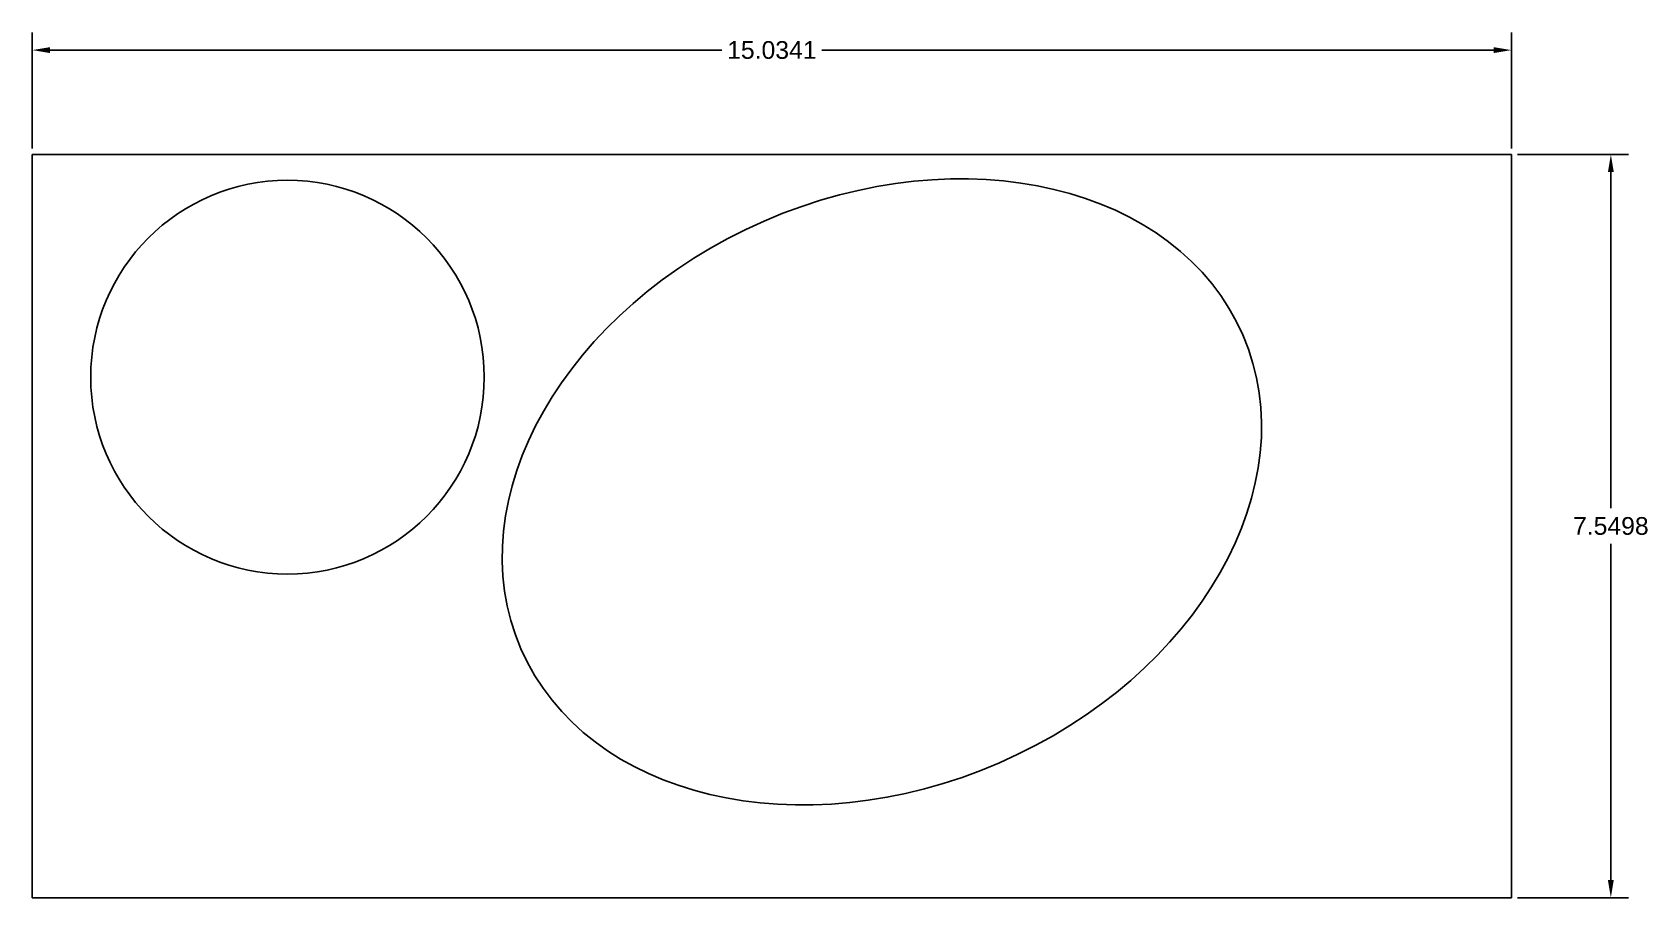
# Model space of a CAD drawing. Header units: inches. Extents: x 12.5 to 28.9, y 10 to 18.8.
import ezdxf

# ---------------------------------------------------------------- set-up
doc = ezdxf.new("R2010")
doc.units = ezdxf.units.IN
doc.header["$MEASUREMENT"] = 0
doc.styles.get("Standard").update_dxf_attribs({"font": 'Arial.ttf'})
doc.dimstyles.get("Standard").update_dxf_attribs({"dimtxt": 0.18, "dimasz": 0.18, "dimexe": 0.18, "dimexo": 0.0625, "dimgap": 0.09, "dimtad": 0, "dimtih": 1, "dimtoh": 1, "dimdec": 4, "dimzin": 0, "dimdsep": 46, "dimtxsty": 'Standard', "dimcen": 0.09, "dimadec": 0, "dimazin": 0, "dimtfac": 1, "dimtdec": 4, "dimtofl": 0, "dimtmove": 0, "dimatfit": 3, "dimfxl": 1, "dimtolj": 1, "dimtzin": 0, "dimarcsym": 0})

# ---------------------------------------------------------------- blocks, each defined once
blk = doc.blocks.new('*D1')
at = {"color": 0, "lineweight": -2, "transparency": 16777216}
for p, q in [((12.486, 17.572), (12.486, 18.75)), ((27.52, 17.572), (27.52, 18.75)), ((12.666, 18.57), (19.495, 18.57)), ((27.34, 18.57), (20.511, 18.57))]:
    blk.add_line(p, q, dxfattribs=at)
at = {"color": 0, "transparency": 16777216}
for points in [[(12.666, 18.6), (12.666, 18.54), (12.486, 18.57)], [(27.34, 18.6), (27.34, 18.54), (27.52, 18.57)]]:
    blk.add_solid(points, dxfattribs=at)
at = {"layer": 'Defpoints', "color": 0, "transparency": 16777216}
for p in [(27.52, 18.57), (12.486, 17.51), (27.52, 17.51)]:
    blk.add_point(p, dxfattribs=at)
at = {"color": 0, "transparency": 16777216, "insert": (20.003, 18.57), "char_height": 0.18, "attachment_point": 5}
blk.add_mtext('\\A1;15.0341', dxfattribs=at)
blk = doc.blocks.new('*D2')
at = {"color": 0, "lineweight": -2, "transparency": 16777216}
for p, q in [((27.582, 17.51), (28.711, 17.51)), ((28.531, 17.33), (28.531, 13.917)), ((28.531, 10.14), (28.531, 13.553)), ((27.582, 9.96), (28.711, 9.96))]:
    blk.add_line(p, q, dxfattribs=at)
at = {"color": 0, "transparency": 16777216}
for points in [[(28.501, 17.33), (28.561, 17.33), (28.531, 17.51)], [(28.501, 10.14), (28.561, 10.14), (28.531, 9.96)]]:
    blk.add_solid(points, dxfattribs=at)
at = {"layer": 'Defpoints', "color": 0, "transparency": 16777216}
for p in [(27.52, 17.51), (27.52, 9.96), (28.531, 9.96)]:
    blk.add_point(p, dxfattribs=at)
at = {"color": 0, "transparency": 16777216, "insert": (28.531, 13.735), "char_height": 0.18, "attachment_point": 5}
blk.add_mtext('\\A1;7.5498', dxfattribs=at)

msp = doc.modelspace()

# ---------------------------------------------------------------- linework, layer by layer
for p, q in [((12.48588, 17.50997), (27.52, 17.50997)), ((12.48588, 9.96018), (12.48588, 17.50997)), ((27.52, 17.50997), (27.52, 9.96018)), ((27.52, 9.96018), (12.48588, 9.96018))]:
    msp.add_line(p, q)
msp.add_circle((15.07957, 15.24728), 2)
msp.add_ellipse((21.12142, 14.08217), major_axis=(3.66853, 1.59432), ratio=0.75)

# ---------------------------------------------------------------- dimensions: what is measured, and where the dimension line sits
dim = msp.add_linear_dim(base=(27.52, 18.57047), p1=(12.48588, 17.50997), p2=(27.52, 17.50997), dimstyle='Standard')
dim.commit()
dim.dimension.update_dxf_attribs({"geometry": '*D1', "text_midpoint": (20.00294, 18.57047)})
dim = msp.add_linear_dim(base=(28.5307, 9.96018), p1=(27.52, 17.50997), p2=(27.52, 9.96018), angle=90, dimstyle='Standard')
dim.commit()
dim.dimension.update_dxf_attribs({"geometry": '*D2', "text_midpoint": (28.5307, 13.73507)})

doc.saveas('drawing.dxf')
